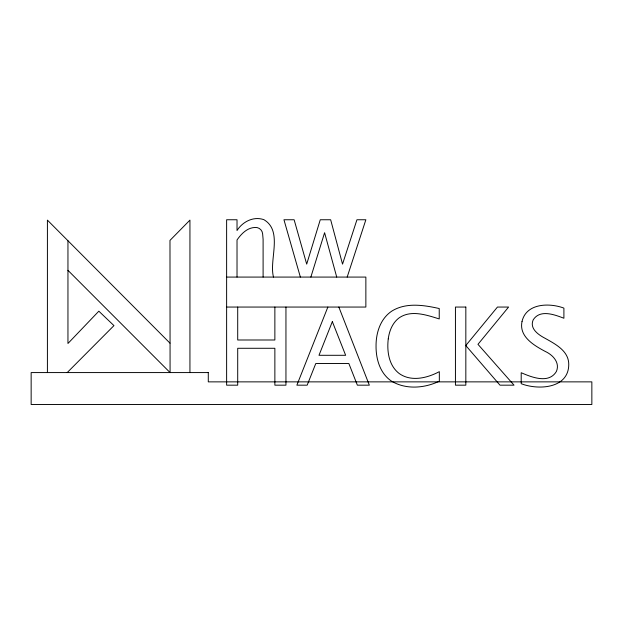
<?xml version="1.0" encoding="UTF-8"?>
<svg xmlns="http://www.w3.org/2000/svg" width="623" height="623" viewBox="0 0 623 623"><rect width="100%" height="100%" fill="white"/><g stroke="black" fill="none" stroke-linecap="round" stroke-linejoin="round"><path stroke-width="0.93" d="M310.861 277.079L324.591 232.691L336.724 277.079M347.175 277.079L365.865 219.755L356.94 219.755L342.533 264.144L330.657 219.755L320.261 219.755L306.695 264.144L294.134 219.755L283.948 219.755L300.364 277.079M327.862 307.053L296.875 385.17L307.17 385.17L315.775 363.536L348.864 363.536L357.368 385.17L369.346 385.17L338.842 307.053M465.833 345.485L497.45 307.053L508.586 307.053L477.973 344.317L514.022 385.17L499.981 385.17L465.833 345.586M67.206 372.577L113.954 325.611L98.839 311.173L67.954 343.483L67.954 240.735M226.624 277.079L365.865 277.079L365.865 307.053L226.624 307.053M67.954 270.335L170.079 372.577L169.986 240.392L189.937 220.114L189.937 372.577M169.986 343.156L47.41 220.114L47.41 372.577M285.949 307.053L285.949 385.17L274.868 385.17L274.868 348.28L237.706 348.28L237.706 385.17L226.624 385.17L226.624 219.755L237.02 219.755L237.02 230.526C242.596 221.695 253.569 216.041 263.879 219.67C283.208 231.024 268.871 259.799 273.497 277.079M274.868 307.053L274.868 339.994L237.706 339.994L237.706 307.053M263.101 277.079L263.101 239.287L262.626 233.812A6.985 6.985 0 0 0 255.025 227.465C247.113 227.722 241.257 233.89 237.02 239.972L237.02 277.079M388.254 338.881C386.797 351.216 388.76 365.623 399.32 373.613C411.382 382.047 427.339 378.021 439.332 371.658L439.332 381.159C424.598 388.308 405.853 389.796 391.454 381.112C380.116 373.442 375.957 359.253 376.051 346.17C375.934 332.994 380.31 318.805 391.727 311.157C405.986 302.225 423.733 305.083 439.231 308.533L439.231 318.929C426.451 314.989 410.705 309.413 398.627 318.228C392.342 323.251 389.282 331.093 388.254 338.881M522.027 321.484C518.78 336.552 533.919 345.376 545.164 351.395C552.741 354.814 560.202 362.547 556.409 371.44C548.879 384.126 531.66 377.242 521.202 372.718L521.202 383.698C538.116 390.278 568.558 388.768 568.752 364.587C568.885 350.897 555.327 344.067 545 338.25C538.412 334.8 529.363 328.578 533.163 319.911C539.962 309.063 554.525 314.677 563.901 318.244L563.901 308.112C549.579 302.7 526.201 303.051 522.027 321.484M332.347 321.624L318.992 355.297L345.648 355.297L332.347 321.624M465.833 307.053L455.436 307.053L455.436 385.17L465.833 385.17L465.833 307.053M208.284 372.577L31.15 372.577L31.15 404.514L591.85 404.514L591.85 381.868L208.284 381.868L208.284 372.577"/></g></svg>
